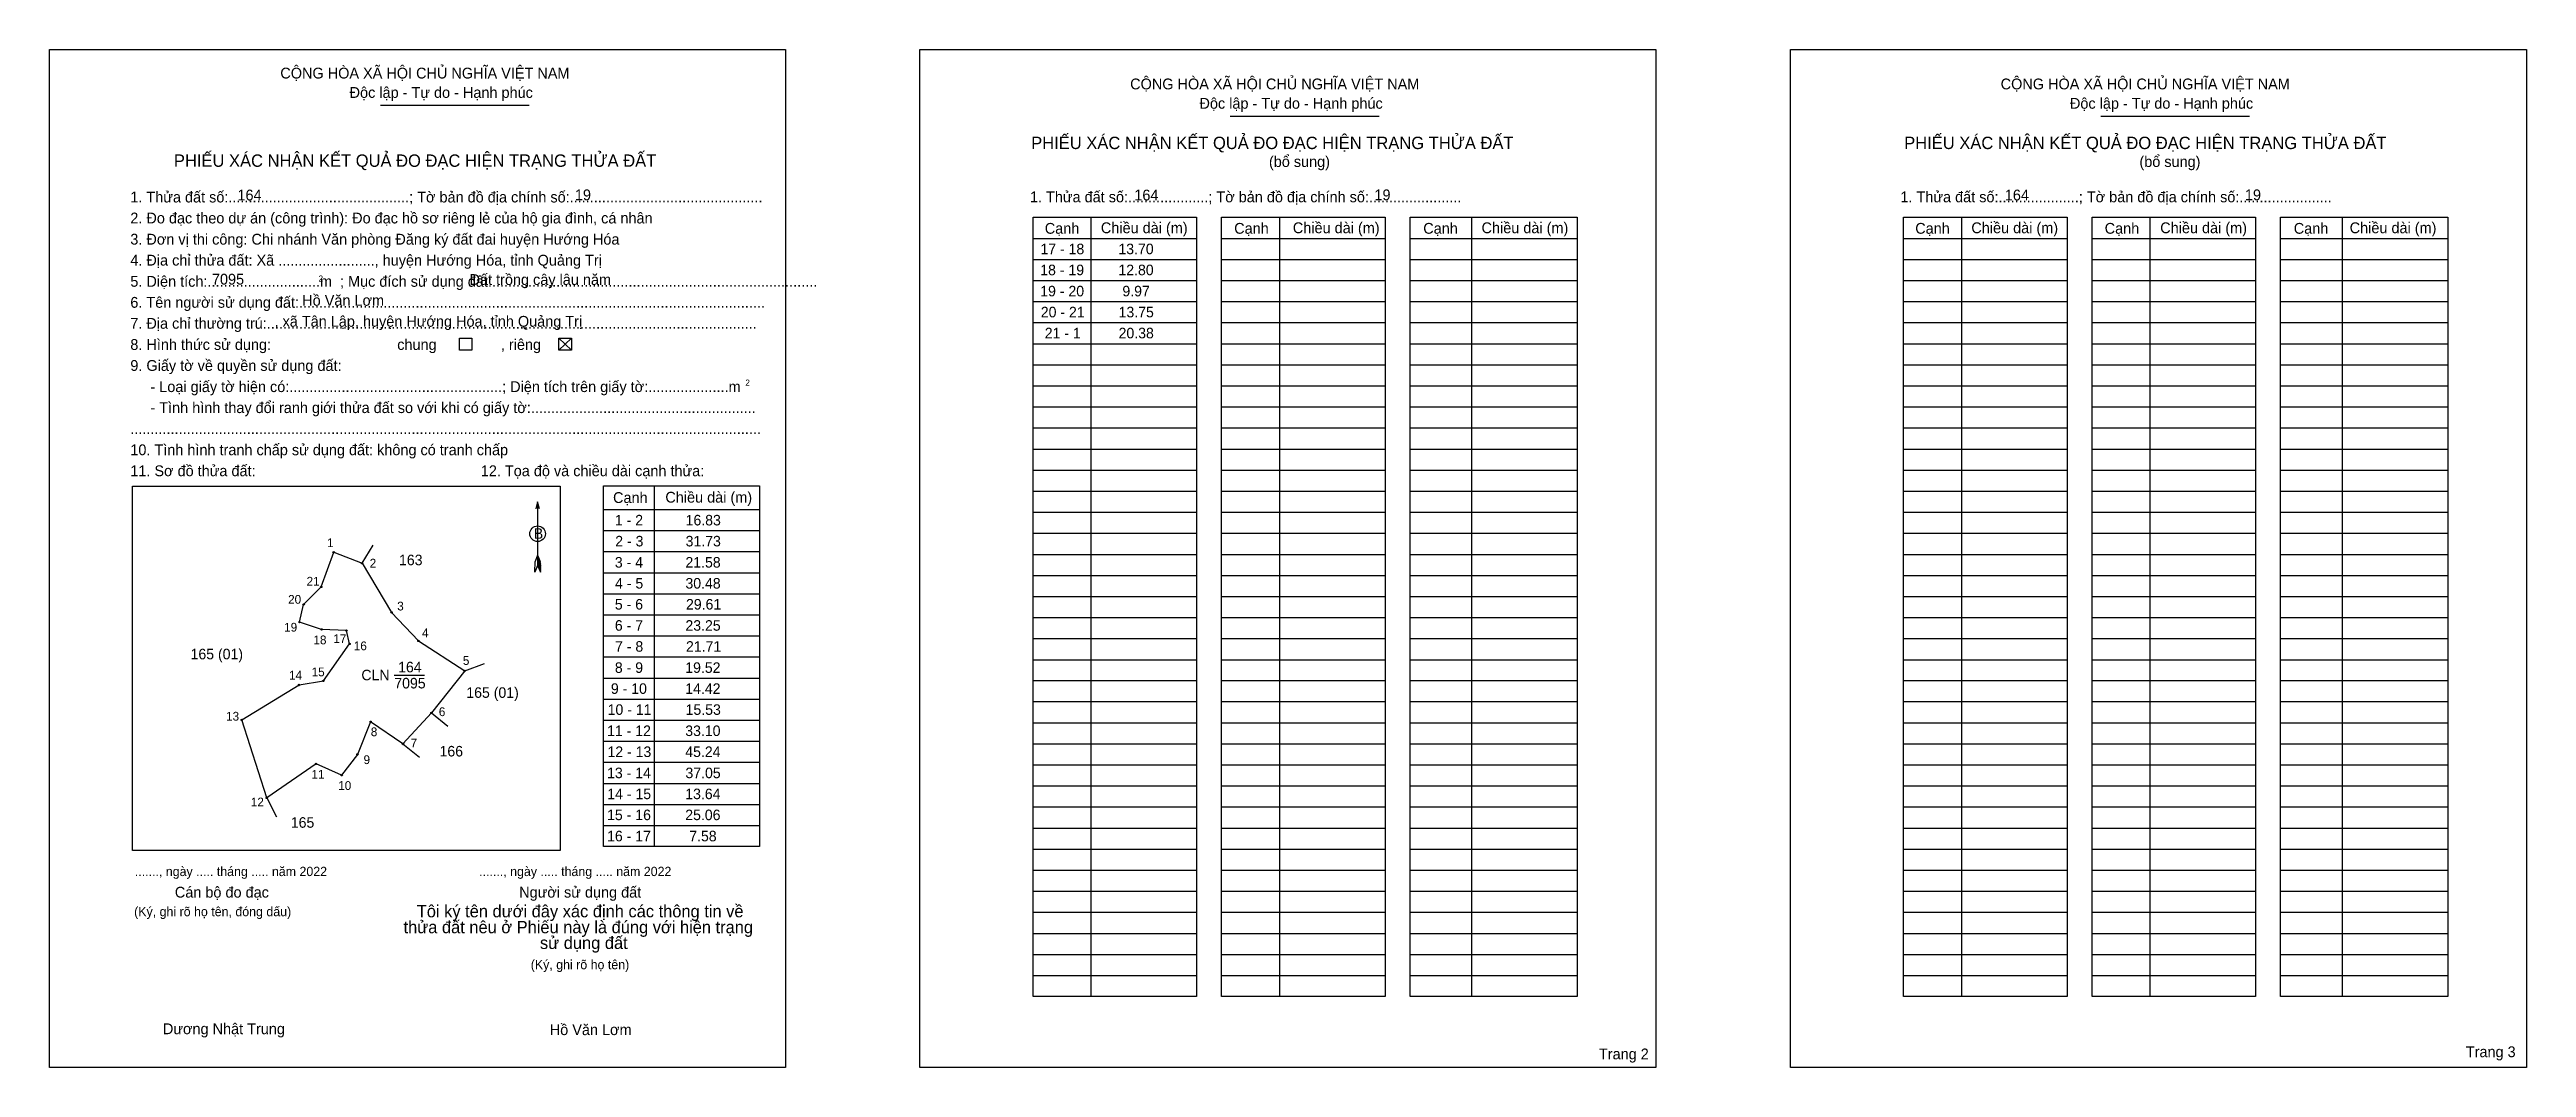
# Model space of a CAD drawing. Extents: x 544713 to 546082, y 1834802 to 1835364.
import ezdxf

# ---------------------------------------------------------------- set-up
doc = ezdxf.new("R2010")
doc.units = 0
for name, color, linetype in [('Level 1', 7, 'Continuous'), ('Level 10', 7, 'Continuous'), ('Level 11', 7, 'Continuous'), ('Level 13', 7, 'Continuous'), ('Level 2', 7, 'Continuous'), ('Level 25', 7, 'Continuous'), ('Level 27', 7, 'Continuous'), ('Level 36', 7, 'Continuous'), ('Level 48', 7, 'Continuous'), ('Level 50', 7, 'Continuous'), ('Level 52', 7, 'Continuous'), ('Level 55', 7, 'Continuous'), ('Level 6', 7, 'Continuous'), ('Level 9', 7, 'Continuous')]:
    doc.layers.add(name, color=color, linetype=linetype)

msp = doc.modelspace()

# ---------------------------------------------------------------- linework, layer by layer
at = {"layer": 'Level 1'}
for p, q in [((544712.8, 1835364.3), (544712.8, 1835364.3)), ((545193.8, 1835364.3), (545193.8, 1835364.3)), ((544895.6, 1835333.5), (544977.9, 1835333.5)), ((545365.3, 1835327.5), (545447.6, 1835327.5)), ((545846.4, 1835327.5), (545928.7, 1835327.5)), ((545288.3, 1835271.6), (545288.3, 1834840.9)), ((545392.5, 1835271.6), (545392.5, 1834840.9)), ((545498.7, 1835271.6), (545498.7, 1834840.9)), ((545769.4, 1835271.6), (545769.4, 1834840.9)), ((545873.6, 1835271.6), (545873.6, 1834840.9)), ((545979.8, 1835271.6), (545979.8, 1834840.9)), ((545256.3, 1835259.9), (545346.7, 1835259.9)), ((545360.5, 1835259.9), (545450.9, 1835259.9)), ((545464.7, 1835259.9), (545557.1, 1835259.9)), ((545737.4, 1835259.9), (545827.8, 1835259.9)), ((545841.6, 1835259.9), (545932, 1835259.9)), ((545945.8, 1835259.9), (546038.2, 1835259.9)), ((545256.3, 1835248.3), (545346.7, 1835248.3)), ((545360.5, 1835248.3), (545450.9, 1835248.3)), ((545464.7, 1835248.3), (545557.1, 1835248.3)), ((545737.4, 1835248.3), (545827.8, 1835248.3)), ((545841.6, 1835248.3), (545932, 1835248.3)), ((545945.8, 1835248.3), (546038.2, 1835248.3)), ((545256.3, 1835236.7), (545346.7, 1835236.7)), ((545360.5, 1835236.7), (545450.9, 1835236.7)), ((545464.7, 1835236.7), (545557.1, 1835236.7)), ((545737.4, 1835236.7), (545827.8, 1835236.7)), ((545841.6, 1835236.7), (545932, 1835236.7)), ((545945.8, 1835236.7), (546038.2, 1835236.7)), ((545256.3, 1835225), (545346.7, 1835225)), ((545256.3, 1835213.4), (545346.7, 1835213.4)), ((545360.5, 1835225), (545450.9, 1835225)), ((545360.5, 1835213.4), (545450.9, 1835213.4)), ((545464.7, 1835225), (545557.1, 1835225)), ((545464.7, 1835213.4), (545557.1, 1835213.4)), ((545737.4, 1835225), (545827.8, 1835225)), ((545737.4, 1835213.4), (545827.8, 1835213.4)), ((545841.6, 1835225), (545932, 1835225)), ((545841.6, 1835213.4), (545932, 1835213.4)), ((545945.8, 1835225), (546038.2, 1835225)), ((545945.8, 1835213.4), (546038.2, 1835213.4)), ((544994.2, 1835204.8), (545001.2, 1835198.2)), ((544994.2, 1835198.2), (545001.2, 1835204.8)), ((545256.3, 1835201.7), (545346.7, 1835201.7)), ((545360.5, 1835201.7), (545450.9, 1835201.7)), ((545464.7, 1835201.7), (545557.1, 1835201.7)), ((545737.4, 1835201.7), (545827.8, 1835201.7)), ((545841.6, 1835201.7), (545932, 1835201.7)), ((545945.8, 1835201.7), (546038.2, 1835201.7)), ((545256.3, 1835190.1), (545346.7, 1835190.1)), ((545360.5, 1835190.1), (545450.9, 1835190.1)), ((545464.7, 1835190.1), (545557.1, 1835190.1)), ((545737.4, 1835190.1), (545827.8, 1835190.1)), ((545841.6, 1835190.1), (545932, 1835190.1)), ((545945.8, 1835190.1), (546038.2, 1835190.1)), ((545256.3, 1835178.5), (545346.7, 1835178.5)), ((545360.5, 1835178.5), (545450.9, 1835178.5)), ((545464.7, 1835178.5), (545557.1, 1835178.5)), ((545737.4, 1835178.5), (545827.8, 1835178.5)), ((545841.6, 1835178.5), (545932, 1835178.5)), ((545945.8, 1835178.5), (546038.2, 1835178.5)), ((545256.3, 1835166.8), (545346.7, 1835166.8)), ((545360.5, 1835166.8), (545450.9, 1835166.8)), ((545464.7, 1835166.8), (545557.1, 1835166.8)), ((545737.4, 1835166.8), (545827.8, 1835166.8)), ((545841.6, 1835166.8), (545932, 1835166.8)), ((545945.8, 1835166.8), (546038.2, 1835166.8)), ((545256.3, 1835155.2), (545346.7, 1835155.2)), ((545256.3, 1835143.5), (545346.7, 1835143.5)), ((545360.5, 1835155.2), (545450.9, 1835155.2)), ((545360.5, 1835143.5), (545450.9, 1835143.5)), ((545464.7, 1835155.2), (545557.1, 1835155.2)), ((545464.7, 1835143.5), (545557.1, 1835143.5)), ((545737.4, 1835155.2), (545827.8, 1835155.2)), ((545737.4, 1835143.5), (545827.8, 1835143.5)), ((545841.6, 1835155.2), (545932, 1835155.2)), ((545841.6, 1835143.5), (545932, 1835143.5)), ((545945.8, 1835155.2), (546038.2, 1835155.2)), ((545945.8, 1835143.5), (546038.2, 1835143.5)), ((545256.3, 1835131.9), (545346.7, 1835131.9)), ((545360.5, 1835131.9), (545450.9, 1835131.9)), ((545464.7, 1835131.9), (545557.1, 1835131.9)), ((545737.4, 1835131.9), (545827.8, 1835131.9)), ((545841.6, 1835131.9), (545932, 1835131.9)), ((545945.8, 1835131.9), (546038.2, 1835131.9)), ((544758.6, 1835123), (544758.6, 1835123)), ((545046.9, 1835123.1), (545046.9, 1834923.8)), ((545256.3, 1835120.3), (545346.7, 1835120.3)), ((545360.5, 1835120.3), (545450.9, 1835120.3)), ((545464.7, 1835120.3), (545557.1, 1835120.3)), ((545737.4, 1835120.3), (545827.8, 1835120.3)), ((545841.6, 1835120.3), (545932, 1835120.3)), ((545945.8, 1835120.3), (546038.2, 1835120.3)), ((544982.5, 1835114.3), (544982.5, 1835079.1)), ((545018.9, 1835110.1), (545105.2, 1835110.1)), ((545256.3, 1835108.6), (545346.7, 1835108.6)), ((545360.5, 1835108.6), (545450.9, 1835108.6)), ((545464.7, 1835108.6), (545557.1, 1835108.6)), ((545737.4, 1835108.6), (545827.8, 1835108.6)), ((545841.6, 1835108.6), (545932, 1835108.6)), ((545945.8, 1835108.6), (546038.2, 1835108.6)), ((545018.9, 1835098.4), (545105.2, 1835098.4)), ((545256.3, 1835097), (545346.7, 1835097)), ((545360.5, 1835097), (545450.9, 1835097)), ((545464.7, 1835097), (545557.1, 1835097)), ((545737.4, 1835097), (545827.8, 1835097)), ((545841.6, 1835097), (545932, 1835097)), ((545945.8, 1835097), (546038.2, 1835097)), ((544981, 1835075.5), (544981.1, 1835081.3)), ((544982.5, 1835079.1), (544981, 1835075.5)), ((544982.5, 1835084.9), (544981.1, 1835081.3)), ((544982.5, 1835084.9), (544984, 1835081.3)), ((544982.5, 1835084.4), (544984, 1835080.8)), ((544982.5, 1835083.9), (544984, 1835080.3)), ((544982.5, 1835083.4), (544984.1, 1835079.8)), ((544982.5, 1835082.9), (544984.1, 1835079.2)), ((544982.5, 1835082.4), (544984.1, 1835078.7)), ((544982.5, 1835081.9), (544984.1, 1835078.2)), ((544982.5, 1835081.3), (544984.1, 1835077.7)), ((544982.5, 1835080.8), (544984.1, 1835077.1)), ((544982.5, 1835080.3), (544984.1, 1835076.6)), ((544982.5, 1835079.8), (544984.1, 1835076.1)), ((544982.5, 1835079.1), (544984.1, 1835075.5)), ((544984.1, 1835075.5), (544984, 1835081.3)), ((545018.9, 1835086.8), (545105.2, 1835086.8)), ((545018.9, 1835075.1), (545105.2, 1835075.1)), ((545256.3, 1835085.3), (545346.7, 1835085.3)), ((545360.5, 1835085.3), (545450.9, 1835085.3)), ((545464.7, 1835085.3), (545557.1, 1835085.3)), ((545737.4, 1835085.3), (545827.8, 1835085.3)), ((545841.6, 1835085.3), (545932, 1835085.3)), ((545945.8, 1835085.3), (546038.2, 1835085.3)), ((545018.9, 1835063.5), (545105.2, 1835063.5)), ((545256.3, 1835073.7), (545346.7, 1835073.7)), ((545256.3, 1835062.1), (545346.7, 1835062.1)), ((545360.5, 1835073.7), (545450.9, 1835073.7)), ((545360.5, 1835062.1), (545450.9, 1835062.1)), ((545464.7, 1835073.7), (545557.1, 1835073.7)), ((545464.7, 1835062.1), (545557.1, 1835062.1)), ((545737.4, 1835073.7), (545827.8, 1835073.7)), ((545737.4, 1835062.1), (545827.8, 1835062.1)), ((545841.6, 1835073.7), (545932, 1835073.7)), ((545841.6, 1835062.1), (545932, 1835062.1)), ((545945.8, 1835073.7), (546038.2, 1835073.7)), ((545945.8, 1835062.1), (546038.2, 1835062.1)), ((545018.9, 1835051.9), (545105.2, 1835051.9)), ((545256.3, 1835050.4), (545346.7, 1835050.4)), ((545360.5, 1835050.4), (545450.9, 1835050.4)), ((545464.7, 1835050.4), (545557.1, 1835050.4)), ((545737.4, 1835050.4), (545827.8, 1835050.4)), ((545841.6, 1835050.4), (545932, 1835050.4)), ((545945.8, 1835050.4), (546038.2, 1835050.4)), ((545018.9, 1835040.2), (545105.2, 1835040.2)), ((545256.3, 1835038.8), (545346.7, 1835038.8)), ((545360.5, 1835038.8), (545450.9, 1835038.8)), ((545464.7, 1835038.8), (545557.1, 1835038.8)), ((545737.4, 1835038.8), (545827.8, 1835038.8)), ((545841.6, 1835038.8), (545932, 1835038.8)), ((545945.8, 1835038.8), (546038.2, 1835038.8)), ((545018.9, 1835028.6), (545105.2, 1835028.6)), ((545256.3, 1835027.1), (545346.7, 1835027.1)), ((545360.5, 1835027.1), (545450.9, 1835027.1)), ((545464.7, 1835027.1), (545557.1, 1835027.1)), ((545737.4, 1835027.1), (545827.8, 1835027.1)), ((545841.6, 1835027.1), (545932, 1835027.1)), ((545945.8, 1835027.1), (546038.2, 1835027.1)), ((545018.9, 1835016.9), (545105.2, 1835016.9)), ((545256.3, 1835015.5), (545346.7, 1835015.5)), ((545360.5, 1835015.5), (545450.9, 1835015.5)), ((545464.7, 1835015.5), (545557.1, 1835015.5)), ((545737.4, 1835015.5), (545827.8, 1835015.5)), ((545841.6, 1835015.5), (545932, 1835015.5)), ((545945.8, 1835015.5), (546038.2, 1835015.5)), ((545018.9, 1835005.3), (545105.2, 1835005.3)), ((545018.9, 1834993.7), (545105.2, 1834993.7)), ((545256.3, 1835003.9), (545346.7, 1835003.9)), ((545360.5, 1835003.9), (545450.9, 1835003.9)), ((545464.7, 1835003.9), (545557.1, 1835003.9)), ((545737.4, 1835003.9), (545827.8, 1835003.9)), ((545841.6, 1835003.9), (545932, 1835003.9)), ((545945.8, 1835003.9), (546038.2, 1835003.9)), ((545018.9, 1834982), (545105.2, 1834982)), ((545256.3, 1834992.2), (545346.7, 1834992.2)), ((545256.3, 1834980.6), (545346.7, 1834980.6)), ((545360.5, 1834992.2), (545450.9, 1834992.2)), ((545360.5, 1834980.6), (545450.9, 1834980.6)), ((545464.7, 1834992.2), (545557.1, 1834992.2)), ((545464.7, 1834980.6), (545557.1, 1834980.6)), ((545737.4, 1834992.2), (545827.8, 1834992.2)), ((545737.4, 1834980.6), (545827.8, 1834980.6)), ((545841.6, 1834992.2), (545932, 1834992.2)), ((545841.6, 1834980.6), (545932, 1834980.6)), ((545945.8, 1834992.2), (546038.2, 1834992.2)), ((545945.8, 1834980.6), (546038.2, 1834980.6)), ((545018.9, 1834970.4), (545105.2, 1834970.4)), ((545256.3, 1834968.9), (545346.7, 1834968.9)), ((545360.5, 1834968.9), (545450.9, 1834968.9)), ((545464.7, 1834968.9), (545557.1, 1834968.9)), ((545737.4, 1834968.9), (545827.8, 1834968.9)), ((545841.6, 1834968.9), (545932, 1834968.9)), ((545945.8, 1834968.9), (546038.2, 1834968.9)), ((545018.9, 1834958.7), (545105.2, 1834958.7)), ((545256.3, 1834957.3), (545346.7, 1834957.3)), ((545360.5, 1834957.3), (545450.9, 1834957.3)), ((545464.7, 1834957.3), (545557.1, 1834957.3)), ((545737.4, 1834957.3), (545827.8, 1834957.3)), ((545841.6, 1834957.3), (545932, 1834957.3)), ((545945.8, 1834957.3), (546038.2, 1834957.3)), ((545018.9, 1834947.1), (545105.2, 1834947.1)), ((545256.3, 1834945.7), (545346.7, 1834945.7)), ((545360.5, 1834945.7), (545450.9, 1834945.7)), ((545464.7, 1834945.7), (545557.1, 1834945.7)), ((545737.4, 1834945.7), (545827.8, 1834945.7)), ((545841.6, 1834945.7), (545932, 1834945.7)), ((545945.8, 1834945.7), (546038.2, 1834945.7)), ((545018.9, 1834935.5), (545105.2, 1834935.5)), ((545256.3, 1834934), (545346.7, 1834934)), ((545360.5, 1834934), (545450.9, 1834934)), ((545464.7, 1834934), (545557.1, 1834934)), ((545737.4, 1834934), (545827.8, 1834934)), ((545841.6, 1834934), (545932, 1834934)), ((545945.8, 1834934), (546038.2, 1834934)), ((544995, 1834921.6), (544995, 1834921.6)), ((545256.3, 1834922.4), (545346.7, 1834922.4)), ((545256.3, 1834910.7), (545346.7, 1834910.7)), ((545360.5, 1834922.4), (545450.9, 1834922.4)), ((545360.5, 1834910.7), (545450.9, 1834910.7)), ((545464.7, 1834922.4), (545557.1, 1834922.4)), ((545464.7, 1834910.7), (545557.1, 1834910.7)), ((545737.4, 1834922.4), (545827.8, 1834922.4)), ((545737.4, 1834910.7), (545827.8, 1834910.7)), ((545841.6, 1834922.4), (545932, 1834922.4)), ((545841.6, 1834910.7), (545932, 1834910.7)), ((545945.8, 1834922.4), (546038.2, 1834922.4)), ((545945.8, 1834910.7), (546038.2, 1834910.7)), ((545256.3, 1834899.1), (545346.7, 1834899.1)), ((545360.5, 1834899.1), (545450.9, 1834899.1)), ((545464.7, 1834899.1), (545557.1, 1834899.1)), ((545737.4, 1834899.1), (545827.8, 1834899.1)), ((545841.6, 1834899.1), (545932, 1834899.1)), ((545945.8, 1834899.1), (546038.2, 1834899.1)), ((545256.3, 1834887.5), (545346.7, 1834887.5)), ((545360.5, 1834887.5), (545450.9, 1834887.5)), ((545464.7, 1834887.5), (545557.1, 1834887.5)), ((545737.4, 1834887.5), (545827.8, 1834887.5)), ((545841.6, 1834887.5), (545932, 1834887.5)), ((545945.8, 1834887.5), (546038.2, 1834887.5)), ((545256.3, 1834875.8), (545346.7, 1834875.8)), ((545360.5, 1834875.8), (545450.9, 1834875.8)), ((545464.7, 1834875.8), (545557.1, 1834875.8)), ((545737.4, 1834875.8), (545827.8, 1834875.8)), ((545841.6, 1834875.8), (545932, 1834875.8)), ((545945.8, 1834875.8), (546038.2, 1834875.8)), ((545256.3, 1834864.2), (545346.7, 1834864.2)), ((545360.5, 1834864.2), (545450.9, 1834864.2)), ((545464.7, 1834864.2), (545557.1, 1834864.2)), ((545737.4, 1834864.2), (545827.8, 1834864.2)), ((545841.6, 1834864.2), (545932, 1834864.2)), ((545945.8, 1834864.2), (546038.2, 1834864.2)), ((545256.3, 1834852.5), (545346.7, 1834852.5)), ((545360.5, 1834852.5), (545450.9, 1834852.5)), ((545464.7, 1834852.5), (545557.1, 1834852.5)), ((545737.4, 1834852.5), (545827.8, 1834852.5)), ((545841.6, 1834852.5), (545932, 1834852.5)), ((545945.8, 1834852.5), (546038.2, 1834852.5)), ((545119.5, 1834801.7), (545119.5, 1834801.7)), ((545600.6, 1834801.7), (545600.6, 1834801.7))]:
    msp.add_line(p, q, dxfattribs=at)
for points in [[(545256.3, 1835271.6), (545346.7, 1835271.6), (545346.7, 1834840.9), (545256.3, 1834840.9)], [(545360.5, 1835271.6), (545450.9, 1835271.6), (545450.9, 1834840.9), (545360.5, 1834840.9)], [(545464.7, 1835271.6), (545557.1, 1835271.6), (545557.1, 1834840.9), (545464.7, 1834840.9)], [(545737.4, 1835271.6), (545827.8, 1835271.6), (545827.8, 1834840.9), (545737.4, 1834840.9)], [(545841.6, 1835271.6), (545932, 1835271.6), (545932, 1834840.9), (545841.6, 1834840.9)], [(545945.8, 1835271.6), (546038.2, 1835271.6), (546038.2, 1834840.9), (545945.8, 1834840.9)], [(544758.6, 1835123), (544995, 1835123), (544995, 1834921.6), (544758.6, 1834921.6)], [(545018.9, 1835123.1), (545105.2, 1835123.1), (545105.2, 1834923.8), (545018.9, 1834923.8)]]:
    msp.add_lwpolyline(points, close=True, dxfattribs=at)
msp.add_lwpolyline([(544983.6, 1835110.5), (544982.5, 1835114.3), (544981.5, 1835110.5)], dxfattribs=at)
msp.add_circle((544982.5, 1835096.7), 4.3, dxfattribs=at)
at = {"layer": 'Level 10'}
msp.add_lwpolyline([(544819, 1834993.8), (544850.7, 1835013.1), (544864.1, 1835015.4), (544878.6, 1835035.8), (544876.8, 1835043.2), (544863.1, 1835043.8), (544850.9, 1835047.9), (544853.2, 1835057.6), (544862.9, 1835067.3), (544869.8, 1835086.5), (544885.5, 1835080.4), (544901.8, 1835053.2), (544916.6, 1835037.5), (544942.2, 1835020.9), (544923.8, 1834997.7), (544908.1, 1834980.5), (544890.2, 1834992.8), (544882.9, 1834974.7), (544874.2, 1834963.2), (544860.1, 1834969.5), (544832.8, 1834950.7)], close=True, dxfattribs=at)
at = {"layer": 'Level 11'}
for centre in [(544869.8, 1835086.5), (544885.5, 1835080.4), (544862.9, 1835067.3), (544850.9, 1835047.9), (544853.2, 1835057.6), (544901.8, 1835053.2), (544863.1, 1835043.8), (544876.8, 1835043.2), (544878.6, 1835035.8), (544916.6, 1835037.5), (544942.2, 1835020.9), (544850.7, 1835013.1), (544864.1, 1835015.4), (544819, 1834993.8), (544819, 1834993.8), (544890.2, 1834992.8), (544923.8, 1834997.7), (544908.1, 1834980.5), (544860.1, 1834969.5), (544882.9, 1834974.7), (544874.2, 1834963.2), (544832.8, 1834950.7)]:
    msp.add_circle(centre, 0.388, dxfattribs=at)
at = {"layer": 'Level 2'}
for points in [[(544712.7, 1835364.3), (545119.5, 1835364.3), (545119.5, 1834801.7), (544712.7, 1834801.7)], [(545193.8, 1835364.3), (545600.6, 1835364.3), (545600.6, 1834801.7), (545193.8, 1834801.7)], [(545674.9, 1835364.3), (546081.7, 1835364.3), (546081.7, 1834801.7), (545674.9, 1834801.7)]]:
    msp.add_lwpolyline(points, close=True, dxfattribs=at)
at = {"layer": 'Level 25'}
for p, q in [((544862.9, 1835067.3), (544869.8, 1835086.5)), ((544885.5, 1835080.4), (544901.8, 1835053.2)), ((544853.2, 1835057.6), (544862.9, 1835067.3)), ((544850.9, 1835047.9), (544853.2, 1835057.6)), ((544942.2, 1835020.9), (544923.8, 1834997.7)), ((544890.2, 1834992.8), (544882.9, 1834974.7)), ((544908.1, 1834980.5), (544890.2, 1834992.8)), ((544923.8, 1834997.7), (544908.1, 1834980.5)), ((544860.1, 1834969.5), (544832.8, 1834950.7))]:
    msp.add_line(p, q, dxfattribs=at)
at = {"layer": 'Level 27'}
for p, q in [((544885.5, 1835080.4), (544891.6, 1835090.4)), ((544942.2, 1835020.9), (544953.1, 1835024.9)), ((544923.8, 1834997.7), (544932.9, 1834990.4)), ((544908.1, 1834980.5), (544917.2, 1834973.3)), ((544832.8, 1834950.7), (544838.1, 1834940.3))]:
    msp.add_line(p, q, dxfattribs=at)
at = {"layer": 'Level 50'}
for points in [[(544939.3, 1835204.8), (544946.2, 1835204.8), (544946.2, 1835198.2), (544939.3, 1835198.2)], [(544994.2, 1835204.8), (545001.2, 1835204.8), (545001.2, 1835198.2), (544994.2, 1835198.2)]]:
    msp.add_lwpolyline(points, close=True, dxfattribs=at)
at = {"layer": 'Level 9'}
msp.add_line((544903.3, 1835018.6), (544920, 1835018.6), dxfattribs=at)

# ---------------------------------------------------------------- texts
at = {"layer": 'Level 1'}
for s, height, p in [('CỘNG HÒA XÃ HỘI CHỦ NGHĨA VIỆT NAM', 5.975, (544840.3, 1835348.3)), ('CỘNG HÒA XÃ HỘI CHỦ NGHĨA VIỆT NAM', 5.975, (545310, 1835342.3)), ('CỘNG HÒA XÃ HỘI CHỦ NGHĨA VIỆT NAM', 5.975, (545791.1, 1835342.3)), ('Độc lập - Tự do - Hạnh phúc', 5.975, (544878.6, 1835337.6)), ('Độc lập - Tự do - Hạnh phúc', 5.975, (545348.3, 1835331.6)), ('Độc lập - Tự do - Hạnh phúc', 5.975, (545829.4, 1835331.6)), ('PHIẾU XÁC NHẬN KẾT QUẢ ĐO ĐẠC HIỆN TRẠNG THỬA ĐẤT', 6.829, (544781.5, 1835299.5)), ('PHIẾU XÁC NHẬN KẾT QUẢ ĐO ĐẠC HIỆN TRẠNG THỬA ĐẤT', 6.829, (545255.3, 1835309.3)), ('PHIẾU XÁC NHẬN KẾT QUẢ ĐO ĐẠC HIỆN TRẠNG THỬA ĐẤT', 6.829, (545737.8, 1835309.3)), ('(bổ sung)', 5.97, (545386.7, 1835299.4)), ('(bổ sung)', 5.97, (545867.8, 1835299.4)), ('1. Thửa đất số:.............................................; Tờ bản đồ địa chính số:................................................', 5.9749, (544757.4, 1835279.8)), ('1. Thửa đất số:....................; Tờ bản đồ địa chính số:.......................', 5.975, (545254.6, 1835279.9)), ('1. Thửa đất số:....................; Tờ bản đồ địa chính số:.......................', 5.975, (545735.7, 1835279.9)), ('2. Đo đạc theo dự án (công trình): Đo đạc hồ sơ riêng lẻ của hộ gia đình, cá nhân', 5.975, (544757.4, 1835268.2)), ('Cạnh', 5.97, (545262.8, 1835262.5)), ('Chiều dài (m)', 5.975, (545293.8, 1835262.8)), ('Cạnh', 5.97, (545367.5, 1835262.5)), ('Chiều dài (m)', 5.975, (545399.9, 1835262.8)), ('Cạnh', 5.97, (545472, 1835262.5)), ('Chiều dài (m)', 5.975, (545504.2, 1835262.8)), ('Cạnh', 5.97, (545743.9, 1835262.5)), ('Chiều dài (m)', 5.975, (545774.9, 1835262.8)), ('Cạnh', 5.97, (545848.6, 1835262.5)), ('Chiều dài (m)', 5.975, (545879.3, 1835262.8)), ('Cạnh', 5.97, (545953.1, 1835262.5)), ('Chiều dài (m)', 5.975, (545984, 1835262.8)), ('3. Đơn vị thi công: Chi nhánh Văn phòng Đăng ký đất đai huyện Hướng Hóa', 5.975, (544757.4, 1835256.5)), ('4. Địa chỉ thửa đất: Xã ........................, huyện Hướng Hóa, tỉnh Quảng Trị', 5.975, (544757.4, 1835244.9)), ('5. Diện tích:............................m  ; Mục đích sử dụng đất:.................................................................................', 5.9749, (544757.4, 1835233.2)), ('2', 3.41, (544861.4, 1835236)), ('6. Tên người sử dụng đất:....................................................................................................................', 5.9749, (544757.4, 1835221.6)), ('7. Địa chỉ thường trú:..........................................................................................................................', 5.9749, (544757.4, 1835210)), ('chung                , riêng', 5.975, (544904.9, 1835198.3)), ('9. Giấy tờ về quyền sử dụng đất:', 5.975, (544757.4, 1835186.7)), ('     - Loại giấy tờ hiện có:.....................................................; Diện tích trên giấy tờ:....................m', 5.9749, (544757.4, 1835175)), ('2', 3.41, (545097.3, 1835178.5)), ('     - Tình hình thay đổi ranh giới thửa đất so với khi có giấy tờ:........................................................', 5.9749, (544757.4, 1835163.4)), ('10. Tình hình tranh chấp sử dụng đất: không có tranh chấp', 5.975, (544757.4, 1835140.1)), ('.............................................................................................................................................................', 5.9749, (544757.4, 1835151.8)), ('11. Sơ đồ thửa đất:', 5.975, (544757.4, 1835128.5)), ('12. Tọa độ và chiều dài cạnh thửa:', 5.975, (544951.1, 1835128.5)), ('Cạnh', 5.97, (545024.2, 1835113.7)), ('Chiều dài (m)', 5.975, (545053.1, 1835113.9)), ('B', 5.82, (544980.4, 1835093.9)), ('......., ngày ..... tháng ..... năm 2022', 5.122, (544759.9, 1834907.5)), ('......., ngày ..... tháng ..... năm 2022', 5.122, (544950.2, 1834907.5)), ('Cán bộ đo đạc', 5.975, (544782, 1834895.6)), ('Người sử dụng đất', 5.975, (544972.3, 1834895.6)), ('(Ký, ghi rõ họ tên, đóng dấu)', 5.122, (544759.5, 1834885.3)), ('thửa đất nêu ở Phiếu này là đúng với hiện trạng', 6.79, (544908.4, 1834875.9)), ('Tôi ký tên dưới đây xác định các thông tin về', 6.79, (544915.7, 1834884.7)), ('sử dụng đất', 6.79, (544983.8, 1834867.2)), ('(Ký, ghi rõ họ tên)', 5.122, (544978.7, 1834856)), ('Dương Nhật Trung', 5.975, (544775.4, 1834820.1)), ('Trang 2', 5.97, (545569.1, 1834806.2)), ('Trang 3', 5.97, (546048.2, 1834807.4))]:
    msp.add_text(s, height=height, dxfattribs=at).set_placement(p)
at = {"layer": 'Level 13'}
for s, p in [('CLN', (544885.1, 1835015.7)), ('164', (544905.4, 1835020.1)), ('7095', (544903.3, 1835011.2))]:
    msp.add_text(s, height=5.82, dxfattribs=at).set_placement(p)
at = {"layer": 'Level 36'}
for s, p in [('163', (544905.9, 1835079.3)), ('165 (01)', (544790.7, 1835027.3)), ('165 (01)', (544943.1, 1835006)), ('166', (544928.3, 1834973.6)), ('165', (544846.1, 1834934.2))]:
    msp.add_text(s, height=5.82, dxfattribs=at).set_placement(p)
at = {"layer": 'Level 48'}
msp.add_text('8. Hình thức sử dụng:', height=5.975, dxfattribs=at).set_placement((544757.4, 1835198.3))
at = {"layer": 'Level 52'}
for s, p in [('17 - 18', (545260.4, 1835251.2)), ('13.70', (545303.5, 1835251.2)), ('18 - 19', (545260.3, 1835239.6)), ('12.80', (545303.5, 1835239.6)), ('19 - 20', (545260.3, 1835227.9)), ('9.97', (545305.7, 1835227.9)), ('20 - 21', (545260.6, 1835216.3)), ('13.75', (545303.6, 1835216.3)), ('21 - 1', (545262.8, 1835204.7)), ('20.38', (545303.6, 1835204.7)), ('1 - 2', (545025.2, 1835101.3)), ('16.83', (545064.3, 1835101.3)), ('2 - 3', (545025.4, 1835089.7)), ('31.73', (545064.3, 1835089.7)), ('3 - 4', (545025.2, 1835078)), ('21.58', (545064.2, 1835078)), ('4 - 5', (545025.3, 1835066.4)), ('30.48', (545064.2, 1835066.4)), ('5 - 6', (545025.2, 1835054.8)), ('6 - 7', (545025.2, 1835043.1)), ('23.25', (545064.2, 1835043.1)), ('29.61', (545064.5, 1835054.8)), ('7 - 8', (545025.3, 1835031.5)), ('21.71', (545064.5, 1835031.5)), ('8 - 9', (545025.2, 1835019.8)), ('19.52', (545064.1, 1835019.8)), ('9 - 10', (545023, 1835008.2)), ('14.42', (545064.1, 1835008.2)), ('10 - 11', (545021.2, 1834996.6)), ('15.53', (545064.3, 1834996.6)), ('11 - 12', (545020.9, 1834984.9)), ('12 - 13', (545021.1, 1834973.3)), ('45.24', (545064.1, 1834973.3)), ('33.10', (545064.1, 1834984.9)), ('13 - 14', (545020.9, 1834961.6)), ('37.05', (545064.2, 1834961.6)), ('14 - 15', (545021, 1834950)), ('13.64', (545064.1, 1834950)), ('15 - 16', (545020.9, 1834938.4)), ('25.06', (545064.1, 1834938.4)), ('16 - 17', (545020.9, 1834926.7)), ('7.58', (545066.3, 1834926.7))]:
    msp.add_text(s, height=5.82, dxfattribs=at).set_placement(p)
at = {"layer": 'Level 55'}
for s, p in [('1', (544869.8, 1835086.5)), ('2', (544885.5, 1835080.4)), ('21', (544862.8, 1835067.3)), ('19', (544850.8, 1835047.9)), ('20', (544853, 1835057.6)), ('3', (544901.7, 1835053.2)), ('18', (544862.9, 1835043.8)), ('17', (544876.6, 1835043.2)), ('16', (544878.4, 1835035.8)), ('4', (544916.5, 1835037.5)), ('5', (544942.1, 1835020.9)), ('14', (544850.5, 1835013.1)), ('15', (544864, 1835015.4)), ('13', (544818.9, 1834993.8)), ('8', (544890.1, 1834992.8)), ('6', (544923.7, 1834997.7)), ('7', (544908, 1834980.5)), ('11', (544859.9, 1834969.5)), ('9', (544882.9, 1834974.7)), ('10', (544874.1, 1834963.2)), ('12', (544832.7, 1834950.7))]:
    msp.add_text(s, height=0.194, dxfattribs=at).set_placement(p)
at = {"layer": 'Level 6'}
for s, height, p in [('164', 5.98, (544816.6, 1835280.9)), ('19', 5.98, (545003.1, 1835281)), ('164', 5.98, (545312.3, 1835280.9)), ('19', 5.98, (545445, 1835281)), ('164', 5.98, (545793.4, 1835280.9)), ('19', 5.98, (545926.1, 1835281)), ('7095', 5.98, (544802.5, 1835234.4)), ('Đất trồng cây lâu năm', 5.975, (544944.9, 1835234.2)), ('Hồ Văn Lơm', 5.98, (544852.4, 1835222.7)), (', xã Tân Lập, huyện Hướng Hóa, tỉnh Quảng Trị', 5.975, (544837.1, 1835211.1)), ('Hồ Văn Lơm', 5.98, (544989.2, 1834819.6))]:
    msp.add_text(s, height=height, dxfattribs=at).set_placement(p)
at = {"layer": 'Level 9'}
for s, p in [('1', (544866.1, 1835089.3)), ('2', (544889.7, 1835078)), ('20', (544844.6, 1835058)), ('21', (544854.8, 1835068)), ('19', (544842.4, 1835042.6)), ('3', (544904.9, 1835054.3)), ('18', (544858.6, 1835035.6)), ('17', (544869.6, 1835036.3)), ('16', (544880.9, 1835032.3)), ('4', (544918.6, 1835039.5)), ('14', (544845.1, 1835016.1)), ('15', (544857.6, 1835017.9)), ('5', (544941.2, 1835024.2)), ('13', (544810.3, 1834993.4)), ('6', (544927.9, 1834995.9)), ('8', (544890.3, 1834984.8)), ('7', (544912.3, 1834978.6)), ('11', (544857.5, 1834961.3)), ('9', (544886.3, 1834969.4)), ('10', (544872.3, 1834955.1)), ('12', (544824, 1834946))]:
    msp.add_text(s, height=4.85, dxfattribs=at).set_placement(p)

doc.saveas('drawing.dxf')
